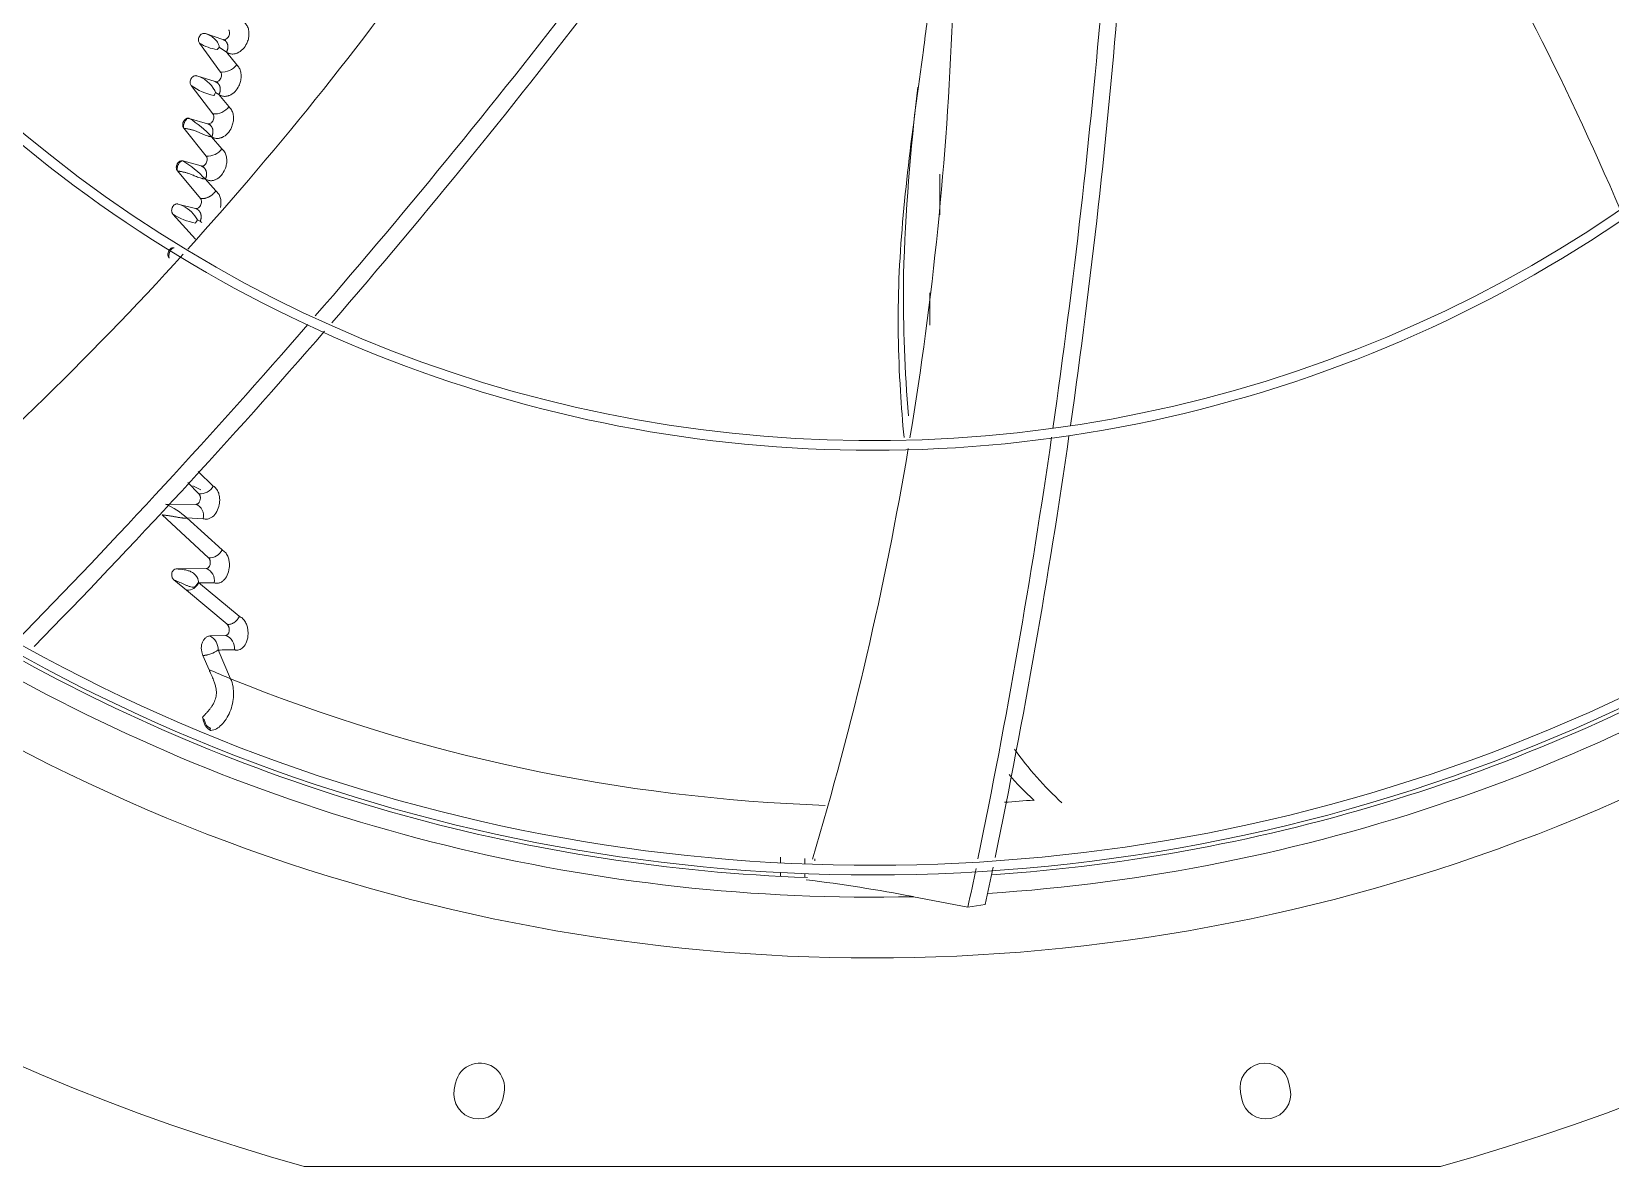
# Model space of a CAD drawing. Header units: millimetres. Extents: x 113490 to 142599, y -20467 to 115.
# Drawn here: x 125123.5 to 125532.5, y -10820.5 to -10526.5 of the extents above; entities that cross this region are included whole.
import ezdxf

# ---------------------------------------------------------------- set-up
doc = ezdxf.new("R2010")
doc.units = ezdxf.units.MM
doc.layers.add('DV3_0', color=7, linetype='Continuous')

msp = doc.modelspace()

# ---------------------------------------------------------------- linework, layer by layer
at = {"layer": 'DV3_0', "color": 7, "linetype": 'Continuous', "lineweight": 15}
for p, q in [((125168.48, -10527.03), (125173.01, -10528.59)), ((125172.43, -10537), (125166.95, -10529.5)), ((125172.09, -10530.57), (125173.93, -10531.84)), ((125176.61, -10535.15), (125174.03, -10531.92)), ((125166.27, -10537.99), (125170.98, -10539.5)), ((125170.43, -10547.86), (125164.79, -10540.5)), ((125170.8, -10542.89), (125170.7, -10543.06)), ((125170.95, -10542.63), (125170.8, -10542.89)), ((125170.89, -10541.83), (125171.12, -10542.27)), ((125171.12, -10542.27), (125170.95, -10542.63)), ((125171.12, -10542.27), (125171.93, -10542.82)), ((125174.56, -10545.97), (125171.93, -10542.82)), ((125171.93, -10542.82), (125171.98, -10542.84)), ((125168.68, -10558.78), (125162.9, -10551.54)), ((125164.31, -10549), (125169.04, -10550.4)), ((125172.75, -10556.86), (125170.06, -10553.76)), ((125170.06, -10553.76), (125170.11, -10553.77)), ((125162.61, -10560.05), (125167.35, -10561.34)), ((125167.19, -10569.75), (125161.25, -10562.62)), ((125171.18, -10567.82), (125168.4, -10564.71)), ((125168.4, -10564.71), (125168.48, -10564.74)), ((125161.37, -10571.2), (125165.9, -10572.34)), ((125165.9, -10580.26), (125160.07, -10573.81)), ((125165.74, -10574.22), (125166.43, -10575.26)), ((125166.19, -10575.7), (125165.92, -10576.11)), ((125166.43, -10575.26), (125166.19, -10575.7)), ((125166.43, -10575.26), (125167.13, -10575.67)), ((125170.52, -10644.25), (125166.65, -10640.49)), ((125166.8, -10646.25), (125163.94, -10643.35)), ((125158.15, -10648.92), (125165.98, -10648.99)), ((125169.3, -10662.81), (125157.31, -10651.68)), ((125163.66, -10652.51), (125167.91, -10652.7)), ((125172.8, -10660.77), (125163.67, -10652.51)), ((125160.92, -10665.7), (125168.66, -10665.62)), ((125163.6, -10671.25), (125160.29, -10668.54)), ((125166.73, -10669.27), (125166.69, -10669.05)), ((125177.27, -10677.98), (125166.73, -10669.27)), ((125174.08, -10680.06), (125163.6, -10671.25)), ((125169.63, -10683.06), (125173.69, -10682.96)), ((125175, -10694.15), (125171.77, -10686.71)), ((125169.43, -10691.82), (125167.82, -10688.14)), ((125167.74, -10704.19), (125167.75, -10704.17)), ((125317.43, -10741.87), (125317.43, -10740.36)), ((125317.43, -10745.37), (125317.43, -10744.37)), ((125351.89, -10750.62), (125366.03, -10753.31)), ((125366.03, -10753.31), (125370.49, -10752.68)), ((125233.29, -10798.88), (125232.96, -10800.55)), ((125245.51, -10803.04), (125245.84, -10801.38)), ((125436.63, -10801.38), (125436.96, -10803.04)), ((125449.52, -10800.55), (125449.19, -10798.88)), ((125488.41, -10820.49), (125194.06, -10820.49))]:
    msp.add_line(p, q, dxfattribs=at)
at = {"layer": 'DV3_0', "color": 7, "linetype": 'Continuous', "lineweight": 20}
for p, q in [((125358.74, -10573.97), (125358.74, -10563.44)), ((125356.12, -10602.61), (125356.12, -10594.2)), ((125323.74, -10742.15), (125323.74, -10740.7)), ((125326.36, -10741.36), (125326.36, -10740.84)), ((125323.74, -10745.66), (125323.74, -10744.65))]:
    msp.add_line(p, q, dxfattribs=at)
at = {"layer": 'DV3_0', "color": 7, "linetype": 'Continuous', "lineweight": 15}
for centre, radius, start, end in [((125341.24, -10288.99), 551.5, 195.4775, 254.5225), ((125341.24, -10288.99), 551.5, 285.4775, 344.5225), ((123816.86, -11348.24), 1921.39, 24.56568, 27.16861), ((124734.06, -10918.01), 872.25, 23.32871, 30.53654), ((124516.84, -9998), 872.24, 317.88958, 325.02361), ((123744.45, -9342.41), 1921.39, 319.10975, 322.45989), ((123808.55, -9398.09), 1840.9, 319.15831, 322.66086), ((123570.2, -10368.15), 1840.9, 351.86875, 355.41631), ((123486.17, -10355.96), 1921.39, 351.8208, 355.20802), ((124490.37, -10489.89), 872.25, 350.63739, 357.81353), ((125341.24, -10288.99), 343.5, 225.9212, 315.6512), ((125172.65, -10520.76), 10.44, 236.8811, 264.046), ((125167.8, -10527.21), 5.45, 313.7925, 317.47), ((125167.15, -10526.64), 6.31, 317.6452, 321.5525), ((125173.04, -10529.27), 0.78, 12.7225, 57.3488), ((125176.38, -10529.14), 3.64, 227.7428, 229.7409), ((125172.81, -10532.2), 4.81, 265.5115, 322.2315), ((125341.24, -10288.99), 346, 270, 315.3179), ((125341.24, -10288.99), 346, 226.461, 270), ((125164.15, -10545.26), 7.57, 26.9834, 73.7291), ((125170.95, -10540.24), 0.866, 16.0058, 57.6668), ((125173.7, -10528.02), 15.34, 234.4922, 258.7126), ((125877.82, -10605.52), 528.72, 172.9859, 178.2608), ((125170.77, -10543.15), 4.73, 265.8403, 323.2857), ((125151.37, -10570.51), 25.09, 41.8667, 58.9698), ((125168.96, -10551.18), 0.921, 18.0658, 57.5274), ((125149.61, -10582.13), 25.63, 42.8328, 59.5066), ((125169.02, -10554.21), 4.58, 265.7991, 324.5702), ((125167.23, -10562.15), 0.965, 19.7105, 57.2219), ((125159.03, -10579.26), 8.39, 36.859, 73.8365), ((125168.64, -10560.64), 15.71, 236.9569, 260.0262), ((125170.74, -10570.98), 5.92, 232.3975, 237.1972), ((124516.84, -9998), 872.24, 310.5122, 317.77416), ((125740.21, -10593.96), 390.91, 179.6523, 184.707), ((123744.45, -9342.41), 1921.39, 315.69478, 319.02272), ((123808.55, -9398.09), 1840.9, 315.6132, 319.0689), ((125341.24, -10288.99), 453.5, 225.9915, 315.56), ((125341.24, -10288.99), 456, 270, 315.5611), ((125341.24, -10288.99), 456, 226.2335, 270), ((123486.17, -10355.96), 1921.39, 348.44556, 351.75301), ((123570.2, -10368.15), 1840.9, 348.33271, 351.78205), ((125341.24, -10288.99), 477.5, 226.9802, 313.0198), ((124490.37, -10489.89), 872.25, 343.27776, 350.45664), ((125347.66, -10272.41), 414.13, 243.8682, 244.1867), ((125167.16, -10642.46), 3.81, 264.7001, 331.9048), ((125150.22, -10667.13), 19.86, 47.4041, 66.4859), ((125164.97, -10651.87), 3.05, 344.1564, 70.634), ((125169.59, -10659.27), 3.55, 265.4096, 335.1519), ((125167.62, -10668.65), 3.21, 347.6517, 71.1439), ((125163.77, -10668.05), 3.2, 266.8406, 337.4758), ((125165.28, -10668.51), 1.92, 273.3073, 284.0677), ((125163.31, -10667.63), 3.66, 311.5503, 337.1639), ((125163.83, -10669.23), 2.86, 3.4886, 9.9712), ((125171.17, -10509.93), 159.41, 268.4037, 269.8503), ((125167.91, -10686.52), 3.86, 357.1818, 63.5888), ((125172.62, -10686.21), 3.43, 352.2982, 71.7881), ((125341.24, -10288.99), 457, 273.8842, 300.6079), ((125167.56, -10681.25), 6.9, 272.155, 307.597), ((125167.48, -10681.02), 7.13, 272.7525, 306.9995), ((125172.04, -10514.05), 172.67, 269.9107, 271.3205), ((125341.24, -10288.99), 457, 241.2404, 267.8944), ((125315.86, -10349.07), 372.72, 246.8673, 247.7953), ((125448.99, -10662.14), 86.91, 215.3254, 227.5701), ((125429.72, -10675.22), 68.66, 227.1697, 227.3633), ((123486.17, -10355.96), 1921.39, 348.06491, 348.36936), ((123570.2, -10368.15), 1840.9, 347.94302, 348.25074), ((125274.52, -11150.64), 407.44, 79.0531, 83.0099), ((125239.57, -10800.13), 6.4, 348.75, 168.75), ((125442.91, -10800.13), 6.4, 11.25, 191.25), ((125239.24, -10801.79), 6.4, 168.75, 348.75), ((125443.24, -10801.79), 6.4, 191.25, 11.25)]:
    msp.add_arc(centre, radius, start, end, dxfattribs=at)
at = {"layer": 'DV3_0', "color": 7, "linetype": 'Continuous', "lineweight": 20}
for centre, radius, start, end in [((125669.44, -10596.05), 320.16, 178.8238, 179.2018), ((125341.24, -10288.99), 461.75, 273.7025, 304.0494), ((125341.24, -10288.99), 461.75, 240.9755, 271.3224), ((125344.53, -10276.24), 450.99, 247.92, 268.0313), ((125344.53, -10276.24), 450.99, 273.9356, 274.8998)]:
    msp.add_arc(centre, radius, start, end, dxfattribs=at)
at = {"layer": 'DV3_0', "color": 7, "linetype": 'Continuous', "lineweight": 15}
for points, knots in [([(125168.48, -10527.03), (125168.23, -10526.94), (125167.92, -10526.97), (125167.35, -10527.25), (125167.09, -10527.51), (125166.84, -10527.98), (125166.77, -10528.15), (125166.7, -10528.47), (125166.69, -10528.62), (125166.71, -10529.05), (125166.79, -10529.28), (125166.95, -10529.5)], [0, 0, 0, 0, 0.25, 0.25, 0.5, 0.5, 0.625, 0.625, 0.75, 0.75, 1, 1, 1, 1]), ([(125172.09, -10530.57), (125172.02, -10530.11), (125171.84, -10529.68), (125171.36, -10528.93), (125171.06, -10528.6), (125170.08, -10527.73), (125169.3, -10527.3), (125168.48, -10527.03)], [0, 0, 0, 0, 0.25, 0.25, 0.5, 0.5, 1, 1, 1, 1]), ([(125173.01, -10528.59), (125173.07, -10528.6), (125173.2, -10528.64), (125173.47, -10528.64), (125173.83, -10528.52), (125174.23, -10528.2), (125174.55, -10527.75), (125174.72, -10527.24), (125174.75, -10526.78), (125174.69, -10526.46), (125174.6, -10526.24), (125174.54, -10526.15), (125174.51, -10526.1)], [0, 0, 0, 0, 0.061712, 0.124068, 0.257055, 0.398269, 0.543459, 0.683288, 0.800054, 0.90078, 0.950773, 1, 1, 1, 1]), ([(125174.03, -10531.92), (125174.18, -10532.01), (125174.48, -10532.18), (125174.96, -10532.31), (125175.4, -10532.36), (125175.8, -10532.34), (125176.16, -10532.28), (125176.47, -10532.19), (125177.19, -10531.92), (125178.24, -10531.17), (125179.16, -10529.8), (125179.65, -10528.47), (125179.82, -10527.26), (125179.72, -10526.09), (125179.35, -10525.03), (125178.9, -10524.53), (125178.67, -10524.27)], [0, 0, 0, 0, 0.048712, 0.093297, 0.133867, 0.170457, 0.203036, 0.231538, 0.255882, 0.403164, 0.540731, 0.633138, 0.726086, 0.818306, 0.909472, 1, 1, 1, 1]), ([(125355.49, -10523.71), (125355.15, -10526.27), (125354.81, -10528.81), (125353.12, -10541.36), (125351.74, -10551.3), (125349.46, -10571.05), (125348.54, -10580.86), (125347.77, -10600.33), (125347.94, -10609.98), (125348.77, -10623.63), (125349.08, -10627.66), (125349.46, -10631.69)], [0.0934532, 0.0934532, 0.0934532, 0.0934532, 0.125, 0.125, 0.25, 0.25, 0.375, 0.375, 0.5, 0.5, 0.5526716, 0.5526716, 0.5526716, 0.5526716]), ([(125173.93, -10531.84), (125173.95, -10531.8), (125174, -10531.71), (125174.06, -10531.58), (125174.11, -10531.45), (125174.16, -10531.32), (125174.2, -10531.19), (125174.24, -10531.05), (125174.26, -10530.92), (125174.28, -10530.79), (125174.3, -10530.65), (125174.3, -10530.52), (125174.3, -10530.39), (125174.3, -10530.26), (125174.28, -10530.14), (125174.26, -10530.01), (125174.24, -10529.89), (125174.2, -10529.77), (125174.16, -10529.66), (125174.12, -10529.55), (125174.06, -10529.44), (125174, -10529.34), (125173.94, -10529.25), (125173.87, -10529.15), (125173.79, -10529.07), (125173.71, -10528.99), (125173.63, -10528.91), (125173.53, -10528.84), (125173.44, -10528.78), (125173.34, -10528.72), (125173.23, -10528.67), (125173.12, -10528.62), (125173.05, -10528.6), (125173.01, -10528.59)], [0, 0, 0, 0, 0.030721, 0.061407, 0.092102, 0.122841, 0.153652, 0.184559, 0.215579, 0.246725, 0.278006, 0.309429, 0.340997, 0.372715, 0.404583, 0.436606, 0.468785, 0.501126, 0.533632, 0.566299, 0.59912, 0.632082, 0.665173, 0.698377, 0.731679, 0.765062, 0.798512, 0.832013, 0.865554, 0.899127, 0.932725, 0.966348, 1, 1, 1, 1]), ([(125171.98, -10542.84), (125172.14, -10542.93), (125172.45, -10543.11), (125172.93, -10543.26), (125173.37, -10543.31), (125173.77, -10543.3), (125174.13, -10543.24), (125174.43, -10543.16), (125175.14, -10542.9), (125176.19, -10542.16), (125177.12, -10540.77), (125177.61, -10539.43), (125177.79, -10538.2), (125177.69, -10537.01), (125177.32, -10535.92), (125176.85, -10535.4), (125176.61, -10535.15)], [0, 0, 0, 0, 0.049725, 0.09487, 0.135552, 0.171819, 0.203628, 0.230893, 0.253518, 0.400765, 0.538713, 0.630437, 0.723371, 0.816167, 0.908233, 1, 1, 1, 1]), ([(125164.79, -10540.5), (125164.73, -10540.4), (125164.6, -10540.2), (125164.52, -10539.81), (125164.53, -10539.36), (125164.68, -10538.86), (125164.99, -10538.4), (125165.4, -10538.07), (125165.78, -10537.95), (125166.07, -10537.94), (125166.2, -10537.98), (125166.27, -10537.99)], [0, 0, 0, 0, 0.103624, 0.201896, 0.31398, 0.451787, 0.59527, 0.73673, 0.874824, 0.938298, 1, 1, 1, 1]), ([(125170.98, -10539.5), (125171.04, -10539.52), (125171.17, -10539.55), (125171.44, -10539.54), (125171.8, -10539.41), (125172.19, -10539.09), (125172.49, -10538.63), (125172.65, -10538.12), (125172.67, -10537.66), (125172.61, -10537.34), (125172.52, -10537.13), (125172.46, -10537.04), (125172.43, -10537)], [0, 0, 0, 0, 0.062127, 0.125087, 0.257837, 0.399205, 0.545067, 0.685923, 0.803386, 0.90406, 0.952122, 1, 1, 1, 1]), ([(125171.98, -10542.84), (125172, -10542.79), (125172.05, -10542.71), (125172.11, -10542.57), (125172.16, -10542.44), (125172.21, -10542.3), (125172.25, -10542.17), (125172.28, -10542.03), (125172.31, -10541.89), (125172.33, -10541.76), (125172.34, -10541.62), (125172.34, -10541.48), (125172.34, -10541.35), (125172.33, -10541.22), (125172.31, -10541.09), (125172.29, -10540.96), (125172.26, -10540.84), (125172.23, -10540.72), (125172.18, -10540.6), (125172.13, -10540.49), (125172.08, -10540.38), (125172.01, -10540.28), (125171.95, -10540.18), (125171.87, -10540.08), (125171.79, -10539.99), (125171.71, -10539.91), (125171.62, -10539.83), (125171.52, -10539.76), (125171.42, -10539.7), (125171.32, -10539.64), (125171.21, -10539.58), (125171.1, -10539.54), (125171.02, -10539.51), (125170.98, -10539.5)], [0, 0, 0, 0, 0.030662, 0.061288, 0.091921, 0.122598, 0.15335, 0.184199, 0.215166, 0.246262, 0.2775, 0.308884, 0.340421, 0.372114, 0.403966, 0.435979, 0.468156, 0.500504, 0.533023, 0.565711, 0.598557, 0.631551, 0.664678, 0.697923, 0.73127, 0.764701, 0.7982, 0.831754, 0.865349, 0.898975, 0.932627, 0.966301, 1, 1, 1, 1]), ([(125169.04, -10550.4), (125169.1, -10550.41), (125169.23, -10550.44), (125169.5, -10550.42), (125169.85, -10550.29), (125170.23, -10549.96), (125170.52, -10549.49), (125170.67, -10548.98), (125170.68, -10548.52), (125170.61, -10548.21), (125170.52, -10548), (125170.46, -10547.91), (125170.43, -10547.86)], [0, 0, 0, 0, 0.061858, 0.124527, 0.256747, 0.397935, 0.544068, 0.685407, 0.802956, 0.903358, 0.951888, 1, 1, 1, 1]), ([(125170.11, -10553.77), (125170.26, -10553.86), (125170.56, -10554.03), (125171.03, -10554.17), (125171.47, -10554.22), (125171.87, -10554.21), (125172.23, -10554.14), (125172.54, -10554.05), (125173.26, -10553.77), (125174.3, -10553), (125175.2, -10551.59), (125175.66, -10550.23), (125175.82, -10549.01), (125175.7, -10547.82), (125175.29, -10546.73), (125174.81, -10546.23), (125174.56, -10545.97)], [0, 0, 0, 0, 0.047949, 0.091845, 0.131809, 0.167905, 0.2001, 0.228322, 0.252481, 0.399943, 0.539027, 0.629782, 0.722249, 0.81505, 0.907464, 1, 1, 1, 1]), ([(125162.9, -10551.54), (125162.88, -10551.52), (125162.84, -10551.48), (125162.8, -10551.4), (125162.76, -10551.33), (125162.71, -10551.22), (125162.66, -10551.08), (125162.62, -10550.89), (125162.6, -10550.68), (125162.62, -10550.35), (125162.72, -10550.01), (125162.89, -10549.69), (125163.05, -10549.46), (125163.24, -10549.27), (125163.45, -10549.12), (125163.67, -10549.02), (125163.87, -10548.97), (125164.04, -10548.96), (125164.18, -10548.97), (125164.27, -10548.99), (125164.31, -10549)], [0, 0, 0, 0, 0.023997, 0.048085, 0.072391, 0.09704, 0.146565, 0.196478, 0.252296, 0.308899, 0.447394, 0.518709, 0.590696, 0.663416, 0.735191, 0.803703, 0.87187, 0.915381, 0.957876, 1, 1, 1, 1]), ([(125162.9, -10551.54), (125162.82, -10551.36), (125162.8, -10551.08), (125162.88, -10550.48), (125162.99, -10550.14), (125163.29, -10549.56), (125163.49, -10549.31), (125163.91, -10549), (125164.13, -10548.95), (125164.31, -10549)], [0, 0, 0, 0, 0.25, 0.25, 0.5, 0.5, 0.75, 0.75, 1, 1, 1, 1]), ([(125170.06, -10553.76), (125170.01, -10553.75), (125169.91, -10553.74), (125169.75, -10553.72), (125169.58, -10553.69), (125169.41, -10553.65), (125169.13, -10553.58), (125168.7, -10553.43), (125168.11, -10553.2), (125167.53, -10552.95), (125167.06, -10552.75), (125166.61, -10552.56), (125166.12, -10552.37), (125165.62, -10552.18), (125165.21, -10552.05), (125164.87, -10551.95), (125164.55, -10551.87), (125164.23, -10551.8), (125163.93, -10551.74), (125163.65, -10551.68), (125163.38, -10551.63), (125163.12, -10551.59), (125162.97, -10551.56), (125162.9, -10551.54)], [0, 0, 0, 0, 0.022349, 0.045451, 0.069335, 0.09403, 0.119558, 0.190912, 0.284349, 0.376471, 0.44345, 0.485057, 0.569523, 0.642907, 0.687857, 0.73071, 0.77175, 0.811297, 0.849706, 0.887364, 0.924682, 0.962083, 1, 1, 1, 1]), ([(125170.11, -10553.77), (125170.13, -10553.73), (125170.17, -10553.64), (125170.23, -10553.51), (125170.28, -10553.37), (125170.33, -10553.23), (125170.36, -10553.09), (125170.39, -10552.95), (125170.42, -10552.82), (125170.43, -10552.68), (125170.44, -10552.54), (125170.45, -10552.4), (125170.44, -10552.27), (125170.43, -10552.14), (125170.41, -10552.01), (125170.39, -10551.88), (125170.35, -10551.75), (125170.31, -10551.63), (125170.27, -10551.51), (125170.22, -10551.4), (125170.16, -10551.29), (125170.09, -10551.19), (125170.02, -10551.08), (125169.95, -10550.99), (125169.87, -10550.9), (125169.78, -10550.81), (125169.69, -10550.74), (125169.59, -10550.66), (125169.49, -10550.6), (125169.38, -10550.54), (125169.27, -10550.48), (125169.16, -10550.44), (125169.08, -10550.41), (125169.04, -10550.4)], [0, 0, 0, 0, 0.030541, 0.061049, 0.09157, 0.12214, 0.152791, 0.183548, 0.214428, 0.245447, 0.276615, 0.307941, 0.339429, 0.371083, 0.402906, 0.434903, 0.467075, 0.499427, 0.531962, 0.564675, 0.597556, 0.630594, 0.663775, 0.697081, 0.730497, 0.764005, 0.797589, 0.831233, 0.864925, 0.898652, 0.932409, 0.966192, 1, 1, 1, 1]), ([(125161.25, -10562.62), (125161.23, -10562.6), (125161.2, -10562.55), (125161.15, -10562.48), (125161.11, -10562.41), (125161.06, -10562.3), (125161, -10562.16), (125160.96, -10561.97), (125160.94, -10561.77), (125160.95, -10561.44), (125161.04, -10561.1), (125161.2, -10560.77), (125161.36, -10560.54), (125161.55, -10560.35), (125161.76, -10560.19), (125161.97, -10560.08), (125162.17, -10560.03), (125162.34, -10560.01), (125162.48, -10560.02), (125162.57, -10560.04), (125162.61, -10560.05)], [0, 0, 0, 0, 0.023889, 0.047877, 0.07209, 0.09665, 0.14604, 0.195842, 0.251676, 0.3083, 0.447362, 0.518962, 0.591199, 0.664024, 0.735849, 0.804261, 0.872291, 0.915659, 0.958013, 1, 1, 1, 1]), ([(125161.25, -10562.62), (125161.17, -10562.44), (125161.15, -10562.17), (125161.22, -10561.56), (125161.32, -10561.23), (125161.62, -10560.64), (125161.81, -10560.38), (125162.22, -10560.07), (125162.43, -10560), (125162.61, -10560.05)], [0, 0, 0, 0, 0.25, 0.25, 0.5, 0.5, 0.75, 0.75, 1, 1, 1, 1]), ([(125167.35, -10561.34), (125167.41, -10561.35), (125167.54, -10561.38), (125167.81, -10561.36), (125168.15, -10561.22), (125168.53, -10560.87), (125168.81, -10560.4), (125168.95, -10559.89), (125168.95, -10559.43), (125168.87, -10559.12), (125168.77, -10558.91), (125168.71, -10558.82), (125168.68, -10558.78)], [0, 0, 0, 0, 0.061627, 0.124066, 0.255996, 0.397291, 0.543969, 0.685918, 0.803556, 0.903737, 0.952044, 1, 1, 1, 1]), ([(125168.48, -10564.74), (125168.63, -10564.82), (125168.92, -10564.98), (125169.38, -10565.11), (125169.81, -10565.16), (125170.21, -10565.14), (125170.57, -10565.07), (125170.89, -10564.98), (125171.61, -10564.68), (125172.64, -10563.88), (125173.51, -10562.45), (125173.94, -10561.09), (125174.07, -10559.87), (125173.93, -10558.69), (125173.51, -10557.61), (125173, -10557.11), (125172.75, -10556.86)], [0, 0, 0, 0, 0.046642, 0.089607, 0.12902, 0.164956, 0.19739, 0.226259, 0.251477, 0.399281, 0.53953, 0.629234, 0.721185, 0.813961, 0.906708, 1, 1, 1, 1]), ([(125168.4, -10564.71), (125168.35, -10564.71), (125168.25, -10564.7), (125168.09, -10564.68), (125167.93, -10564.65), (125167.76, -10564.62), (125167.48, -10564.55), (125167.05, -10564.42), (125166.47, -10564.2), (125165.89, -10563.97), (125165.42, -10563.78), (125164.97, -10563.59), (125164.49, -10563.41), (125163.99, -10563.24), (125163.57, -10563.11), (125163.24, -10563.02), (125162.91, -10562.94), (125162.59, -10562.87), (125162.29, -10562.81), (125162.01, -10562.76), (125161.73, -10562.71), (125161.48, -10562.66), (125161.33, -10562.63), (125161.25, -10562.62)], [0, 0, 0, 0, 0.022138, 0.045009, 0.068643, 0.093067, 0.118304, 0.188943, 0.281085, 0.373632, 0.440308, 0.480842, 0.565479, 0.639048, 0.684263, 0.727434, 0.768841, 0.808803, 0.847669, 0.885817, 0.923645, 0.961567, 1, 1, 1, 1]), ([(125168.48, -10564.74), (125168.5, -10564.69), (125168.54, -10564.6), (125168.6, -10564.47), (125168.65, -10564.33), (125168.69, -10564.19), (125168.72, -10564.05), (125168.75, -10563.91), (125168.77, -10563.77), (125168.79, -10563.63), (125168.79, -10563.5), (125168.79, -10563.36), (125168.79, -10563.22), (125168.77, -10563.09), (125168.75, -10562.96), (125168.72, -10562.83), (125168.69, -10562.71), (125168.65, -10562.58), (125168.6, -10562.47), (125168.55, -10562.35), (125168.49, -10562.24), (125168.42, -10562.14), (125168.35, -10562.04), (125168.27, -10561.94), (125168.19, -10561.85), (125168.1, -10561.76), (125168, -10561.68), (125167.91, -10561.61), (125167.8, -10561.54), (125167.7, -10561.48), (125167.58, -10561.43), (125167.47, -10561.38), (125167.39, -10561.35), (125167.35, -10561.34)], [0, 0, 0, 0, 0.030435, 0.060841, 0.091264, 0.121741, 0.152303, 0.182977, 0.213782, 0.244732, 0.27584, 0.307114, 0.338559, 0.37018, 0.40198, 0.433962, 0.466131, 0.498489, 0.53104, 0.563776, 0.59669, 0.629768, 0.662996, 0.696357, 0.729835, 0.763411, 0.797068, 0.830791, 0.864566, 0.898381, 0.932227, 0.9661, 1, 1, 1, 1]), ([(125171.18, -10567.82), (125171.15, -10567.87), (125171.08, -10567.96), (125170.97, -10568.09), (125170.86, -10568.22), (125170.76, -10568.33), (125170.65, -10568.44), (125170.55, -10568.54), (125170.45, -10568.63), (125170.35, -10568.72), (125170.26, -10568.8), (125170.17, -10568.87), (125170.08, -10568.93), (125170, -10568.99), (125169.93, -10569.04), (125169.86, -10569.08), (125169.79, -10569.12), (125169.74, -10569.16), (125169.68, -10569.19), (125169.64, -10569.22), (125169.6, -10569.24), (125169.56, -10569.26), (125169.54, -10569.27), (125169.52, -10569.28), (125169.5, -10569.29), (125169.41, -10569.34), (125169.24, -10569.43), (125168.99, -10569.53), (125168.75, -10569.62), (125168.52, -10569.69), (125168.3, -10569.74), (125168.09, -10569.77), (125167.89, -10569.79), (125167.7, -10569.79), (125167.52, -10569.79), (125167.35, -10569.77), (125167.24, -10569.75), (125167.19, -10569.75)], [0, 0, 0, 0, 0.035262, 0.068967, 0.101155, 0.131854, 0.161087, 0.188869, 0.21521, 0.240119, 0.263599, 0.285654, 0.306284, 0.325489, 0.343267, 0.359617, 0.374536, 0.388021, 0.400067, 0.410673, 0.419833, 0.427546, 0.433807, 0.438615, 0.441967, 0.443862, 0.50247, 0.559291, 0.614408, 0.66788, 0.719754, 0.770071, 0.818875, 0.866215, 0.912143, 0.956718, 1, 1, 1, 1]), ([(125172.39, -10572.11), (125172.42, -10571.98), (125172.51, -10571.47), (125172.55, -10570.57), (125172.35, -10569.48), (125171.92, -10568.49), (125171.43, -10568.04), (125171.18, -10567.82)], [0.6022969, 0.6022969, 0.6022969, 0.6022969, 0.635456, 0.7251168, 0.8159648, 0.9074058, 1, 1, 1, 1]), ([(125160.07, -10573.81), (125160.05, -10573.78), (125160.01, -10573.74), (125159.95, -10573.66), (125159.91, -10573.58), (125159.85, -10573.47), (125159.8, -10573.34), (125159.74, -10573.08), (125159.73, -10572.78), (125159.78, -10572.46), (125159.86, -10572.19), (125159.98, -10571.93), (125160.14, -10571.71), (125160.32, -10571.51), (125160.52, -10571.35), (125160.74, -10571.24), (125160.93, -10571.19), (125161.1, -10571.17), (125161.24, -10571.17), (125161.32, -10571.19), (125161.37, -10571.2)], [0, 0, 0, 0, 0.028007, 0.055032, 0.081193, 0.106619, 0.153365, 0.20124, 0.314031, 0.380881, 0.453942, 0.525375, 0.597439, 0.669138, 0.739919, 0.808326, 0.876169, 0.918445, 0.959511, 1, 1, 1, 1]), ([(125165.9, -10572.34), (125165.97, -10572.35), (125166.09, -10572.37), (125166.36, -10572.34), (125166.71, -10572.19), (125167.08, -10571.84), (125167.35, -10571.37), (125167.47, -10570.85), (125167.47, -10570.39), (125167.38, -10570.08), (125167.28, -10569.87), (125167.22, -10569.79), (125167.19, -10569.75)], [0, 0, 0, 0, 0.061406, 0.123605, 0.255267, 0.396706, 0.543947, 0.686506, 0.804218, 0.904136, 0.952269, 1, 1, 1, 1]), ([(125167.13, -10575.67), (125167.15, -10575.62), (125167.18, -10575.53), (125167.23, -10575.4), (125167.28, -10575.27), (125167.31, -10575.13), (125167.34, -10574.99), (125167.36, -10574.86), (125167.38, -10574.72), (125167.39, -10574.58), (125167.39, -10574.45), (125167.38, -10574.31), (125167.37, -10574.18), (125167.35, -10574.05), (125167.33, -10573.92), (125167.3, -10573.8), (125167.26, -10573.67), (125167.22, -10573.56), (125167.17, -10573.44), (125167.11, -10573.33), (125167.05, -10573.22), (125166.98, -10573.12), (125166.91, -10573.02), (125166.83, -10572.93), (125166.74, -10572.84), (125166.65, -10572.75), (125166.56, -10572.68), (125166.46, -10572.6), (125166.36, -10572.54), (125166.25, -10572.48), (125166.14, -10572.42), (125166.02, -10572.37), (125165.94, -10572.35), (125165.9, -10572.34)], [0, 0, 0, 0, 0.030187, 0.060371, 0.090594, 0.120893, 0.151298, 0.181832, 0.212515, 0.24336, 0.27438, 0.305582, 0.336971, 0.368552, 0.400328, 0.432301, 0.464474, 0.49685, 0.52943, 0.562209, 0.595176, 0.628319, 0.661623, 0.695073, 0.72865, 0.762337, 0.796117, 0.829975, 0.863895, 0.897866, 0.931877, 0.965922, 1, 1, 1, 1]), ([(125159.12, -10585.18), (125159.1, -10585.16), (125159.07, -10585.12), (125159.02, -10585.06), (125158.97, -10584.99), (125158.91, -10584.88), (125158.85, -10584.74), (125158.8, -10584.56), (125158.77, -10584.35), (125158.77, -10584.02), (125158.84, -10583.66), (125159, -10583.32), (125159.15, -10583.08), (125159.34, -10582.88), (125159.54, -10582.72), (125159.76, -10582.6), (125159.95, -10582.54), (125160.12, -10582.52), (125160.26, -10582.53), (125160.35, -10582.55), (125160.39, -10582.56)], [0, 0, 0, 0, 0.023717, 0.047529, 0.071567, 0.095958, 0.144865, 0.194255, 0.24993, 0.306447, 0.447124, 0.519636, 0.592736, 0.666021, 0.738106, 0.806218, 0.873827, 0.916713, 0.958547, 1, 1, 1, 1]), ([(125159.12, -10585.18), (125159.04, -10585.02), (125159.01, -10584.76), (125159.07, -10584.15), (125159.17, -10583.81), (125159.44, -10583.2), (125159.63, -10582.93), (125160.02, -10582.59), (125160.22, -10582.51), (125160.39, -10582.56)], [0, 0, 0, 0, 0.25, 0.25, 0.5, 0.5, 0.75, 0.75, 1, 1, 1, 1]), ([(125165.98, -10648.99), (125166.01, -10648.99), (125166.07, -10648.99), (125166.16, -10648.98), (125166.24, -10648.95), (125166.36, -10648.91), (125166.5, -10648.83), (125166.67, -10648.69), (125166.83, -10648.51), (125167.01, -10648.22), (125167.13, -10647.87), (125167.18, -10647.5), (125167.19, -10647.24), (125167.16, -10647.01), (125167.11, -10646.79), (125167.04, -10646.59), (125166.93, -10646.4), (125166.85, -10646.3), (125166.8, -10646.25)], [0, 0, 0, 0, 0.028865, 0.057593, 0.086401, 0.115506, 0.180051, 0.24602, 0.317149, 0.389669, 0.54238, 0.617783, 0.692725, 0.753316, 0.813034, 0.877032, 0.938756, 1, 1, 1, 1]), ([(125167.91, -10652.7), (125168.07, -10652.74), (125168.38, -10652.83), (125168.84, -10652.84), (125169.27, -10652.76), (125169.66, -10652.61), (125170.01, -10652.43), (125170.67, -10651.96), (125171.52, -10650.91), (125172.06, -10649.37), (125172.21, -10648.01), (125172.15, -10646.91), (125171.86, -10645.84), (125171.34, -10644.86), (125170.8, -10644.46), (125170.52, -10644.25)], [0, 0, 0, 0, 0.047977, 0.092913, 0.135078, 0.174462, 0.21082, 0.244022, 0.394681, 0.549502, 0.632018, 0.719836, 0.811103, 0.904292, 1, 1, 1, 1]), ([(125163.66, -10652.51), (125163.62, -10652.52), (125163.53, -10652.53), (125163.38, -10652.55), (125163.21, -10652.55), (125163.04, -10652.55), (125162.85, -10652.55), (125162.64, -10652.53), (125162.42, -10652.51), (125162.15, -10652.47), (125161.82, -10652.43), (125161.44, -10652.36), (125161.06, -10652.29), (125160.69, -10652.22), (125160.32, -10652.15), (125159.94, -10652.09), (125159.57, -10652.03), (125159.19, -10651.97), (125158.84, -10651.92), (125158.49, -10651.88), (125158.17, -10651.83), (125157.86, -10651.78), (125157.57, -10651.73), (125157.4, -10651.7), (125157.31, -10651.68)], [0, 0, 0, 0, 0.023147, 0.048122, 0.074981, 0.103775, 0.13455, 0.167345, 0.202197, 0.239143, 0.297616, 0.356815, 0.416747, 0.471644, 0.527021, 0.583085, 0.63987, 0.694718, 0.747914, 0.799756, 0.850555, 0.900636, 0.950333, 1, 1, 1, 1]), ([(125170.76, -10669.34), (125170.91, -10669.37), (125171.2, -10669.45), (125171.63, -10669.45), (125172.05, -10669.37), (125172.44, -10669.22), (125172.79, -10669.02), (125173.44, -10668.51), (125174.24, -10667.39), (125174.67, -10665.81), (125174.73, -10664.47), (125174.62, -10663.42), (125174.28, -10662.35), (125173.69, -10661.36), (125173.11, -10660.97), (125172.8, -10660.77)], [0, 0, 0, 0, 0.04381, 0.08609, 0.127028, 0.166816, 0.205447, 0.242833, 0.392665, 0.553217, 0.628415, 0.712622, 0.803628, 0.899436, 1, 1, 1, 1]), ([(125160.92, -10665.7), (125160.71, -10665.7), (125160.48, -10665.79), (125160.08, -10666.14), (125159.91, -10666.4), (125159.77, -10666.91), (125159.75, -10667.1), (125159.75, -10667.47), (125159.78, -10667.66), (125159.88, -10667.98), (125159.94, -10668.1), (125160.08, -10668.33), (125160.17, -10668.44), (125160.29, -10668.54)], [0, 0, 0, 0, 0.25, 0.25, 0.5, 0.5, 0.625, 0.625, 0.75, 0.75, 0.875, 0.875, 1, 1, 1, 1]), ([(125166.65, -10668.73), (125166.52, -10667.99), (125166.09, -10667.39), (125165.3, -10666.75), (125165.02, -10666.58), (125164.43, -10666.3), (125164.13, -10666.19), (125163.53, -10666.02), (125163.23, -10665.96), (125162.67, -10665.86), (125162.4, -10665.83), (125161.64, -10665.75), (125161.21, -10665.73), (125160.92, -10665.7)], [0, 0, 0, 0, 0.25, 0.25, 0.375, 0.375, 0.5, 0.5, 0.625, 0.625, 0.75, 0.75, 1, 1, 1, 1]), ([(125168.66, -10665.62), (125168.69, -10665.61), (125168.75, -10665.61), (125168.84, -10665.59), (125168.92, -10665.57), (125169.04, -10665.52), (125169.18, -10665.43), (125169.34, -10665.28), (125169.48, -10665.09), (125169.64, -10664.77), (125169.74, -10664.41), (125169.76, -10664.03), (125169.74, -10663.76), (125169.7, -10663.52), (125169.63, -10663.31), (125169.54, -10663.12), (125169.43, -10662.95), (125169.35, -10662.86), (125169.3, -10662.81)], [0, 0, 0, 0, 0.029616, 0.059226, 0.08909, 0.119465, 0.183347, 0.248712, 0.319828, 0.392571, 0.547826, 0.625223, 0.702226, 0.763016, 0.82292, 0.883392, 0.941921, 1, 1, 1, 1]), ([(125160.29, -10668.54), (125160.56, -10668.67), (125160.89, -10668.81), (125161.64, -10669.12), (125162.06, -10669.3), (125162.74, -10669.6), (125162.97, -10669.71), (125163.45, -10669.92), (125163.7, -10670.02), (125164.19, -10670.21), (125164.43, -10670.3), (125164.91, -10670.41), (125165.15, -10670.44), (125165.39, -10670.43)], [0, 0, 0, 0, 0.25, 0.25, 0.5, 0.5, 0.625, 0.625, 0.75, 0.75, 0.875, 0.875, 1, 1, 1, 1]), ([(125177.27, -10677.98), (125177.25, -10678.02), (125177.22, -10678.11), (125177.15, -10678.23), (125177.08, -10678.36), (125177.01, -10678.48), (125176.94, -10678.6), (125176.86, -10678.71), (125176.78, -10678.81), (125176.7, -10678.92), (125176.61, -10679.01), (125176.53, -10679.11), (125176.44, -10679.2), (125176.35, -10679.28), (125176.27, -10679.36), (125176.18, -10679.43), (125176.09, -10679.5), (125176.01, -10679.56), (125175.92, -10679.62), (125175.83, -10679.67), (125175.69, -10679.76), (125175.48, -10679.86), (125175.22, -10679.97), (125174.94, -10680.04), (125174.66, -10680.09), (125174.37, -10680.1), (125174.18, -10680.08), (125174.08, -10680.06)], [0, 0, 0, 0, 0.032912, 0.064981, 0.096285, 0.126892, 0.156857, 0.186228, 0.215044, 0.243338, 0.271135, 0.298459, 0.325328, 0.351757, 0.377759, 0.403345, 0.428524, 0.453304, 0.477693, 0.501697, 0.525318, 0.596178, 0.669736, 0.746463, 0.826774, 0.911102, 1, 1, 1, 1]), ([(125176.02, -10686.67), (125176.11, -10686.69), (125176.29, -10686.74), (125176.67, -10686.77), (125177.39, -10686.7), (125178.4, -10686.06), (125179.29, -10684.59), (125179.58, -10682.95), (125179.51, -10681.57), (125179.3, -10680.53), (125178.88, -10679.49), (125178.21, -10678.52), (125177.59, -10678.16), (125177.27, -10677.98)], [0, 0, 0, 0, 0.026817, 0.053618, 0.111712, 0.23804, 0.384925, 0.553802, 0.628786, 0.712612, 0.80339, 0.89919, 1, 1, 1, 1]), ([(125167.82, -10688.14), (125167.79, -10688.06), (125167.66, -10687.74), (125167.4, -10686.84), (125167.39, -10685.62), (125167.75, -10684.51), (125168.23, -10683.8), (125168.87, -10683.27), (125169.37, -10683.13), (125169.63, -10683.06)], [0, 0, 0, 0, 0.040312, 0.156894, 0.426143, 0.570564, 0.710966, 0.853069, 1, 1, 1, 1]), ([(125173.69, -10682.96), (125173.72, -10682.95), (125173.78, -10682.95), (125173.87, -10682.93), (125173.95, -10682.9), (125174.06, -10682.85), (125174.2, -10682.76), (125174.34, -10682.6), (125174.47, -10682.4), (125174.6, -10682.07), (125174.67, -10681.69), (125174.66, -10681.28), (125174.61, -10681), (125174.54, -10680.75), (125174.45, -10680.54), (125174.34, -10680.36), (125174.22, -10680.19), (125174.13, -10680.11), (125174.08, -10680.06)], [0, 0, 0, 0, 0.028889, 0.057627, 0.086479, 0.11571, 0.177534, 0.240964, 0.311146, 0.383316, 0.541481, 0.622894, 0.703916, 0.766967, 0.829357, 0.88782, 0.94427, 1, 1, 1, 1]), ([(125169.43, -10691.82), (125169.53, -10692.05), (125169.75, -10692.53), (125170.15, -10693.43), (125170.56, -10694.42), (125170.94, -10695.48), (125171.18, -10696.37), (125171.3, -10697.16), (125171.34, -10697.77), (125171.3, -10698.4), (125171.19, -10699.06), (125170.97, -10699.77), (125170.63, -10700.54), (125170.2, -10701.25), (125169.8, -10701.81), (125169.49, -10702.2), (125169.24, -10702.5), (125168.99, -10702.78), (125168.75, -10703.05), (125168.51, -10703.3), (125168.29, -10703.54), (125168.09, -10703.76), (125167.9, -10703.98), (125167.8, -10704.1), (125167.75, -10704.17)], [0, 0, 0, 0, 0.040083, 0.086012, 0.159758, 0.214033, 0.27101, 0.312119, 0.349588, 0.378327, 0.427679, 0.47581, 0.526674, 0.604064, 0.662938, 0.69739, 0.732612, 0.768589, 0.805305, 0.842753, 0.880931, 0.919848, 0.959525, 1, 1, 1, 1]), ([(125175, -10694.15), (125175.6, -10695.47), (125175.83, -10696.95), (125175.72, -10699.92), (125175.38, -10701.41), (125174.29, -10704.07), (125173.53, -10705.24), (125171.81, -10706.95), (125170.85, -10707.49), (125169.93, -10707.58)], [0, 0, 0, 0, 0.25, 0.25, 0.5, 0.5, 0.75, 0.75, 1, 1, 1, 1]), ([(125167.74, -10704.19), (125167.74, -10704.19), (125167.74, -10704.2), (125167.75, -10704.23), (125167.76, -10704.26), (125167.77, -10704.29), (125167.8, -10704.34), (125167.83, -10704.4), (125167.89, -10704.49), (125167.98, -10704.61), (125168.09, -10704.76), (125168.18, -10704.86), (125168.23, -10704.92)], [0, 0, 0, 0, 0.045211, 0.094001, 0.147086, 0.205077, 0.268519, 0.337915, 0.463969, 0.614861, 0.787551, 1, 1, 1, 1]), ([(125169.93, -10707.58), (125169.86, -10707.55), (125169.73, -10707.49), (125169.53, -10707.39), (125169.35, -10707.27), (125169.17, -10707.14), (125169, -10706.99), (125168.84, -10706.83), (125168.7, -10706.67), (125168.52, -10706.41), (125168.32, -10706.07), (125168.14, -10705.61), (125168.01, -10705.13), (125167.88, -10704.65), (125167.79, -10704.33), (125167.75, -10704.17)], [0, 0, 0, 0, 0.053269, 0.106492, 0.159506, 0.21227, 0.264868, 0.317343, 0.369492, 0.421041, 0.535657, 0.650611, 0.76611, 0.881911, 1, 1, 1, 1]), ([(125169.78, -10706.99), (125169.73, -10706.97), (125169.63, -10706.92), (125169.48, -10706.84), (125169.34, -10706.75), (125169.21, -10706.66), (125169.09, -10706.57), (125168.94, -10706.43), (125168.77, -10706.24), (125168.57, -10705.91), (125168.38, -10705.47), (125168.28, -10705.11), (125168.23, -10704.92)], [0, 0, 0, 0, 0.065734, 0.129186, 0.19042, 0.249586, 0.306916, 0.362726, 0.475472, 0.588217, 0.784674, 1, 1, 1, 1]), ([(125169.93, -10707.58), (125169.84, -10707.58), (125169.77, -10707.51), (125169.71, -10707.28), (125169.73, -10707.13), (125169.78, -10706.99)], [0, 0, 0, 0, 0.5, 0.5, 1, 1, 1, 1])]:
    msp.add_open_spline(points, degree=3, knots=knots, dxfattribs=at)
msp.add_open_spline([(125376.67, -10718.99), (125378.64, -10721.27), (125380.76, -10723.47), (125383.05, -10725.58)], degree=3, dxfattribs=at)

doc.saveas('drawing.dxf')
